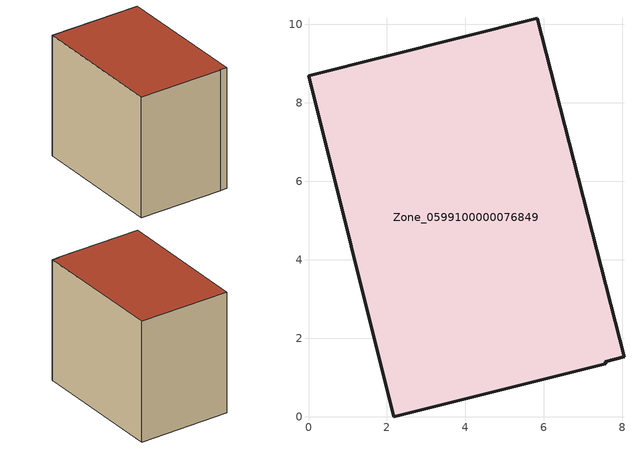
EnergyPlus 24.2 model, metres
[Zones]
Zone_0599100000076849
 floor ground (C_G): 8.04,1.52 7.57,1.4 7.58,1.35 2.18,0 0,8.69 5.83,10.16 z0
 wall outside (C_F): 8.04,1.52 5.83,10.16 0,8.69 2.18,0 7.58,1.35 7.57,1.4 8.04,1.52 z0:7.99
 roof outside (C_R): 7.57,1.4 8.04,1.52 5.83,10.16 0,8.69 2.18,0 7.58,1.35 z7.99
[BUILDING]
Pand.0599100000076849: North Axis=0; Terrain=City; Loads Convergence Tolerance Value=0.04; Temperature Convergence Tolerance Value=0.4; Solar Distribution=FullExterior; Maximum Number of Warmup Days=25; Minimum Number of Warmup Days=1
[Site:Location]
Rotterdam.The.Hague.AP_ZH_NLD Design_Conditions: Latitude=51.96; Longitude=4.45; Time Zone=1; Elevation=-4.5
[SITE:GROUNDTEMPERATURE:BUILDINGSURFACE]
18, 18, 18, 18, 18, 18, 18, 18, 18, 18, 18, 18
[MATERIAL] Thermal Absorptance=0.9; Solar Absorptance=0.7; Visible Absorptance=0.7
Name | Roughness | Thickness | Conductivity | Density | Specific Heat
G.TI.1965-1974 | MediumSmooth | 0.15 | 0.882353 | 540 | 1210
F.TI.1965-1974 | Rough | 0.3 | 0.697674 | 1920 | 840
R.TI.1965-1974 | MediumRough | 0.2 | 0.232558 | 1500 | 1000
[CONSTRUCTION]
C_G: G.TI.1965-1974
C_F: F.TI.1965-1974
C_R: R.TI.1965-1974
[ZONE]
Zone_0599100000076849: Type=1; Multiplier=1; Ceiling Height=Autocalculate; Volume=Autocalculate; Floor Area=autocalculate; Part of Total Floor Area=Yes
[ZONEINFILTRATION:DESIGNFLOWRATE]
Infil_Zone_0599100000076849: Zone or ZoneList or Space or SpaceList=Zone_0599100000076849; Schedule=AlwaysOn; Design Flow Rate Calculation Method=Flow/Area; Flow Rate per Floor Area=0.003; Constant Term Coefficient=1; Temperature Term Coefficient=0; Velocity Term Coefficient=0; Velocity Squared Term Coefficient=0
[HVACTEMPLATE:ZONE:IDEALLOADSAIRSYSTEM]
Zone_0599100000076849: Maximum Heating Supply Air Temperature=50; Minimum Cooling Supply Air Temperature=13; Maximum Heating Supply Air Humidity Ratio=0.0156; Minimum Cooling Supply Air Humidity Ratio=0.0077; Heating Limit=NoLimit; Cooling Limit=NoLimit; Dehumidification Control Type=ConstantSensibleHeatRatio; Cooling Sensible Heat Ratio=0.7; Dehumidification Setpoint=60; Humidification Control Type=None; Humidification Setpoint=30; Outdoor Air Method=None; Outdoor Air Flow Rate per Person=0.00944; Outdoor Air Flow Rate per Zone Floor Area=0; Outdoor Air Flow Rate per Zone=0; Demand Controlled Ventilation Type=None; Outdoor Air Economizer Type=NoEconomizer; Heat Recovery Type=None; Sensible Heat Recovery Effectiveness=0.7; Latent Heat Recovery Effectiveness=0.65
[ZONECONTROL:THERMOSTAT]
ThermostatControl_Zone_0599100000076849: Zone or ZoneList=Zone_0599100000076849; Control Type Schedule=DualSetpointControlType; Control 1=Thermostat_Zone_0599100000076849; Temperature Difference Between Cutout And Setpoint=0
[THERMOSTATSETPOINT:DUALSETPOINT]
Thermostat_Zone_0599100000076849: Heating Setpoint Temperature Schedule=HeatingSetpoint_Zone_0599100000076849; Cooling Setpoint Temperature Schedule=CoolingSetpoint_Zone_0599100000076849
[SCHEDULE:COMPACT]
HeatingSetpoint_Zone_0599100000076849: Through: 12/31, For: AllDays, Until: 24:00, 21
CoolingSetpoint_Zone_0599100000076849: Through: 12/31, For: AllDays, Until: 24:00, 24
DualSetpointControlType: Through: 12/31, For: AllDays, Until: 24:00, 4
AlwaysOn: Through: 12/31, For: AllDays, Until: 24:00, 1
